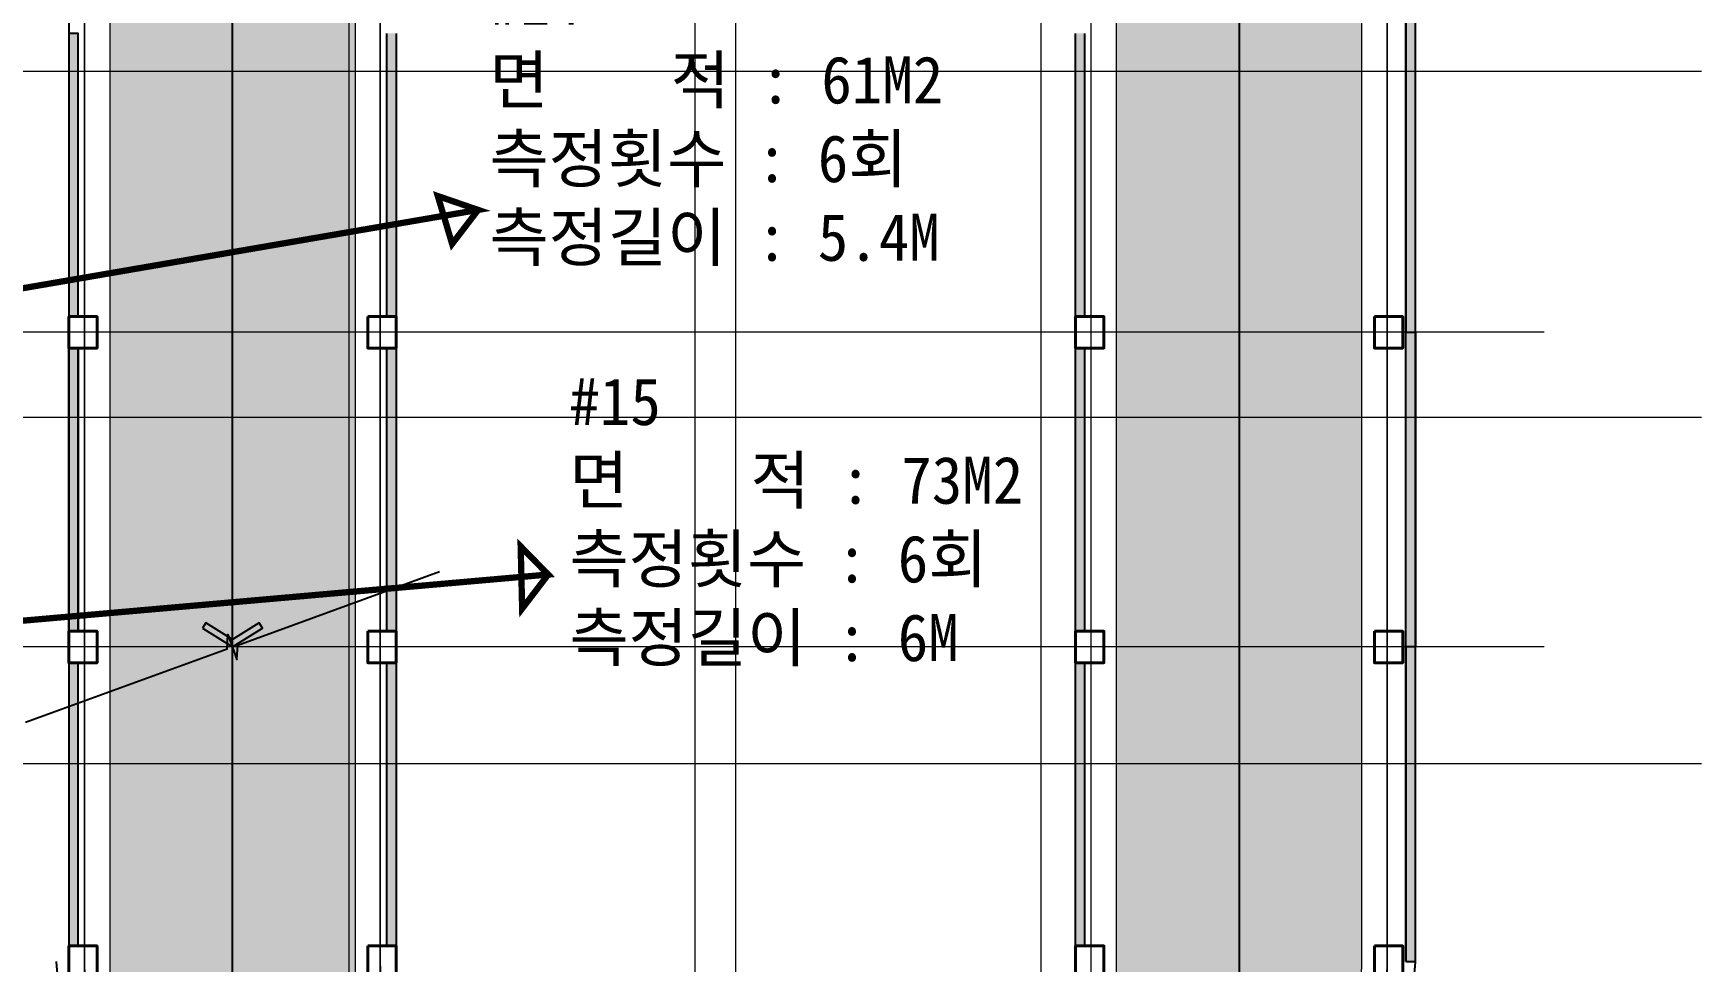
# Model space of a CAD drawing. Header units: millimetres. Extents: x 4003075 to 5615882, y 1445368 to 2591247.
# Drawn here: x 5455548 to 5508575, y 2377068 to 2406568 of the extents above; entities that cross this region are included whole.
import ezdxf

# ---------------------------------------------------------------- set-up
doc = ezdxf.new("R2010")
doc.units = ezdxf.units.MM
for name, color, linetype in [('1.검수라인', 3, 'Continuous'), ('A_Text', 3, 'Continuous'), ('XR-평면도$0$!!파라펫', 9, 'Continuous'), ('XR-평면도$0$A-ELEV-PATT', 9, 'Continuous')]:
    doc.layers.add(name, color=color, linetype=linetype)
for name, color, linetype, lineweight in [('XR-평면도$0$A-CNTL', 9, 'Continuous', 15), ('XR-평면도$0$A-CONC-LIN1', 9, 'Continuous', 40), ('XR-평면도$0$A-ELEV-LIN2', 9, 'Continuous', 25), ('XR-평면도$0$A-ELEV-LIN3', 9, 'Continuous', 18), ('XR-평면도$0$A-XXXX-SYMB', 9, 'Continuous', 25)]:
    doc.layers.add(name, color=color, linetype=linetype, lineweight=lineweight)
doc.styles.add('돋움', font='')
doc.styles.get('돋움').set_extended_font_data('DotumChe')

# ---------------------------------------------------------------- blocks, each defined once
blk = doc.blocks.new('XR-평면도$0$진입램프기둥 기준')
at = {"layer": 'XR-평면도$0$A-CONC-LIN1'}
for points in [[(786299, 1302501), (785399, 1302501), (785399, 1303501), (786299, 1303501)], [(795799, 1302501), (794899, 1302501), (794899, 1303501), (795799, 1303501)], [(818299, 1302501), (817399, 1302501), (817399, 1303501), (818299, 1303501)], [(827799, 1302501), (826899, 1302501), (826899, 1303501), (827799, 1303501)], [(786299, 1292501), (785399, 1292501), (785399, 1293501), (786299, 1293501)], [(795799, 1292501), (794899, 1292501), (794899, 1293501), (795799, 1293501)], [(818299, 1292501), (817399, 1292501), (817399, 1293501), (818299, 1293501)], [(827799, 1292501), (826899, 1292501), (826899, 1293501), (827799, 1293501)], [(786299, 1282501), (785399, 1282501), (785399, 1283501), (786299, 1283501)], [(795799, 1282501), (794899, 1282501), (794899, 1283501), (795799, 1283501)], [(818299, 1282501), (817399, 1282501), (817399, 1283501), (818299, 1283501)], [(827799, 1282501), (826899, 1282501), (826899, 1283501), (827799, 1283501)]]:
    blk.add_lwpolyline(points, close=True, dxfattribs=at)
blk = doc.blocks.new('XR-평면도$0$RAMP_올라감(기준층) (210411)')
at = {"layer": 'XR-평면도$0$A-ELEV-PATT'}
h = blk.add_hatch(dxfattribs=at)
h.set_pattern_fill('HEX', color=256, scale=100, angle=135)
h.set_pattern_definition([(135, (-1188188.16, -722710.9), (-388.8564, -388.8564), [317.5, -635]), (255, (-1188188.16, -722710.9), (531.18773, -142.33132), [317.5, -635]), (195, (-1188412.67, -722486.4), (142.33132, -531.18773), [317.5, -635])])
edge = h.paths.add_edge_path()
edge.add_arc((0, -15000), 12100, 180, 182.3683)
edge.add_line((-12090, -15500), (-19900, -15500))
edge.add_line((-19900, -15500), (-19900, 15000))
edge.add_arc((0, 15000), 19900, 0, 180, ccw=False)
edge.add_line((19900, 15000), (19900, -15500))
edge.add_line((19900, -15500), (12090, -15500))
edge.add_arc((0, -15000), 12100, 357.6317, 360)
edge.add_line((12100, -15000), (12100, 15000))
edge.add_arc((0, 15000), 12100, 0, 180)
edge.add_line((-12100, 15000), (-12100, -15000))
at = {"layer": 'XR-평면도$0$A-CNTL', "ltscale": 300}
for points in [[(-20700, 40700), (-20700, -40700)], [(-11300, 40700), (-11300, -40700)], [(0, 40700), (0, -40700)], [(11300, 40700), (11300, -40700)], [(20700, 40700), (20700, -40700)], [(-25700, 5000), (25700, 5000)], [(-25700, -5000), (25700, -5000)]]:
    blk.add_lwpolyline(points, dxfattribs=at)
for points in [[(-20700, 15000), (-20700, -15000, 0.414214), (0, -35700, 0.414214), (20700, -15000), (20700, 15000, 0.414214), (0, 35700, 0.414214)], [(-11300, 15000), (-11300, -15000, 0.414214), (0, -26300, 0.414214), (11300, -15000), (11300, 15000, 0.414214), (0, 26300, 0.414214)]]:
    blk.add_lwpolyline(points, format="xyb", close=True, dxfattribs=at)
at = {"layer": 'XR-평면도$0$A-CONC-LIN1'}
for points in [[(-20300, 14500), (-21200, 14500), (-21200, 15500), (-20300, 15500)], [(-10800, 14500), (-11700, 14500), (-11700, 15500), (-10800, 15500)], [(11700, 14500), (10800, 14500), (10800, 15500), (11700, 15500)], [(21200, 14500), (20300, 14500), (20300, 15500), (21200, 15500)], [(-20300, 4500), (-21200, 4500), (-21200, 5500), (-20300, 5500)], [(-10800, 4500), (-11700, 4500), (-11700, 5500), (-10800, 5500)], [(11700, 4500), (10800, 4500), (10800, 5500), (11700, 5500)], [(21200, 4500), (20300, 4500), (20300, 5500), (21200, 5500)], [(-20300, -5500), (-21200, -5500), (-21200, -4500), (-20300, -4500)], [(-10800, -5500), (-11700, -5500), (-11700, -4500), (-10800, -4500)], [(11700, -5500), (10800, -5500), (10800, -4500), (11700, -4500)], [(21200, -5500), (20300, -5500), (20300, -4500), (21200, -4500)]]:
    blk.add_lwpolyline(points, close=True, dxfattribs=at)
at = {"layer": 'XR-평면도$0$A-ELEV-LIN2'}
for p, q in [((-21300, 15000), (-21300, -36200)), ((20900, 14500), (20900, 5500)), ((20900, 4500), (20900, -4500)), ((20900, -5500), (20900, -14500))]:
    blk.add_line(p, q, dxfattribs=at)
for points in [[(21600, 15000), (21600, 15013), (21273, 18751), (20298, 22388), (18707, 25801), (16547, 28885), (13885, 31547), (10801, 33707), (7388, 35298), (3751, 36273), (0, 36601), (-3751, 36273), (-7388, 35298), (-10801, 33707), (-13885, 31547), (-16547, 28885), (-18707, 25801), (-20298, 22388), (-21273, 18751), (-21600, 15013), (-21600, -36200)], [(-11100, 14500), (-11100, 5500)], [(-10800, 14500), (-10800, 5500)], [(10800, 5500), (10800, 14500)], [(11100, 5500), (11100, 14500)], [(21200, -35300), (21200, 14500)], [(-11100, 4500), (-11100, -4500)], [(-10800, 4500), (-10800, -4500)], [(10800, -4500), (10800, 4500)], [(11100, -4500), (11100, 4500)], [(-11100, -5500), (-11100, -14500)], [(-10800, -5500), (-10800, -14500)], [(10800, -14500), (10800, -5500)], [(11100, -14500), (11100, -5500)]]:
    blk.add_lwpolyline(points, dxfattribs=at)
at = {"layer": 'XR-평면도$0$A-ELEV-LIN3'}
blk.add_lwpolyline([(19900, -36700), (19900, 15000, 0.414214), (0, 34900, 0.414214), (-19900, 15000), (-19900, -36700)], format="xyb", dxfattribs=at)
blk.add_lwpolyline([(-12100, 15000), (-12100, -15000, 0.414214), (0, -27100, 0.414214), (12100, -15000), (12100, 15000, 0.414214), (0, 27100, 0.414214)], format="xyb", close=True, dxfattribs=at)
at = {"layer": 'XR-평면도$0$A-XXXX-SYMB'}
blk.add_lwpolyline([(-16000, 5000), (-16000, 15000, -0.414214), (0, 31000, -0.414214), (16000, 15000), (16000, -15500)], format="xyb", dxfattribs=at)
blk.add_lwpolyline([(-16000, 5000), (-16000, 15000, -0.414214), (0, 31000, -0.414214), (16000, 15000), (16000, -15500)], format="xyb", dxfattribs=at)
for points in [[(22578, 7394), (16169, 5062), (16144, 4605), (15856, 5395), (15831, 4939), (9422, 2606)], [(22578, 7394), (16169, 5062), (16144, 4605), (15856, 5395), (15831, 4939), (9422, 2606)], [(-16000, -15500), (-16000, 5000)], [(-16000, -15500), (-16000, 5000)]]:
    blk.add_lwpolyline(points, dxfattribs=at)
blk.add_lwpolyline([(16954, 4404), (16000, 5000), (15046, 4404), (15152, 4234), (16000, 4764), (16848, 4234)], close=True, dxfattribs=at)
blk.add_lwpolyline([(16954, 4404), (16000, 5000), (15046, 4404), (15152, 4234), (16000, 4764), (16848, 4234)], close=True, dxfattribs=at)
blk.add_blockref('XR-평면도$0$진입램프기둥 기준', (-806599, -1288001))
blk = doc.blocks.new('XR-평면도$0$중심선(210216)')
at = {"layer": 'XR-평면도$0$A-CNTL', "ltscale": 300}
for points in [[(143000, 206000), (143000, -10000)], [(154000, 206000), (154000, -10000)], [(165000, 206000), (165000, -10000)], [(176000, 206000), (176000, -10000)], [(-10000, 66000), (186000, 66000)], [(-10000, 55000), (186000, 55000)], [(-10000, 44000), (186000, 44000)]]:
    blk.add_lwpolyline(points, dxfattribs=at)
blk = doc.blocks.new('XR-평면도$0$3층진입램프 파라펫')
at = {"layer": 'XR-평면도$0$!!파라펫'}
h = blk.add_hatch(color=9, dxfattribs=at)
h.dxf.hatch_style = 1
h.paths.add_polyline_path([(661580, 1260357), (661280, 1260357), (661280, 1250357), (661580, 1250357)])
h = blk.add_hatch(color=9, dxfattribs=at)
h.dxf.hatch_style = 1
h.paths.add_polyline_path([(619080, 1250857), (618780, 1250857), (618780, 1259857), (619080, 1259857)])
h = blk.add_hatch(color=9, dxfattribs=at)
h.dxf.hatch_style = 1
h.paths.add_polyline_path([(629180, 1259857), (628880, 1259857), (628880, 1250857), (629180, 1250857)])
h.paths.add_polyline_path([(650780, 1259857), (650780, 1250857), (651080, 1250857), (651080, 1259857), (650780, 1259857)])
h = blk.add_hatch(color=9, dxfattribs=at)
h.dxf.hatch_style = 1
h.paths.add_polyline_path([(619080, 1249857), (618780, 1249857), (618780, 1240857), (619080, 1240857)])
h = blk.add_hatch(color=9, dxfattribs=at)
h.dxf.hatch_style = 1
h.paths.add_polyline_path([(629180, 1240857), (628880, 1240857), (628880, 1249857), (629180, 1249857)])
h.paths.add_polyline_path([(650780, 1240857), (650780, 1249857), (651080, 1249857), (651080, 1240857), (650780, 1240857)])
h = blk.add_hatch(color=9, dxfattribs=at)
h.dxf.hatch_style = 1
h.paths.add_polyline_path([(661580, 1250357), (661280, 1250357), (661280, 1240357), (661580, 1240357)])
h = blk.add_hatch(color=9, dxfattribs=at)
h.dxf.hatch_style = 1
h.paths.add_polyline_path([(661580, 1230357), (661280, 1230357), (661280, 1240357), (661580, 1240357)])
h = blk.add_hatch(color=9, dxfattribs=at)
h.dxf.hatch_style = 1
h.paths.add_polyline_path([(619080, 1230857), (618780, 1230857), (618780, 1239857), (619080, 1239857)])
h = blk.add_hatch(color=9, dxfattribs=at)
h.dxf.hatch_style = 1
h.paths.add_polyline_path([(629180, 1239857), (628880, 1239857), (628880, 1230857), (629180, 1230857)])
h.paths.add_polyline_path([(650780, 1239857), (650780, 1230857), (651080, 1230857), (651080, 1239857), (650780, 1239857)])
for points in [[(661280, 1250357), (661580, 1250357), (661580, 1260357), (661280, 1260357)], [(618780, 1250857), (619080, 1250857), (619080, 1259857), (618780, 1259857)], [(618780, 1249857), (619080, 1249857), (619080, 1240857), (618780, 1240857)], [(661280, 1250357), (661580, 1250357), (661580, 1240357), (661280, 1240357)], [(661280, 1230357), (661580, 1230357), (661580, 1240357), (661280, 1240357)], [(618780, 1230857), (619080, 1230857), (619080, 1239857), (618780, 1239857)]]:
    blk.add_lwpolyline(points, close=True, dxfattribs=at)

msp = doc.modelspace()

# ---------------------------------------------------------------- linework, layer by layer
at = {"layer": '1.검수라인', "color": 1, "const_width": 200}
for points in [[(5426299.6, 2393494.8), (5469685.6, 2400957.6), (5468403.9, 2401397.5), (5468858.8, 2399876.9), (5469685.6, 2400957.6)], [(5415780.3, 2384441), (5471911.9, 2389368.7), (5471037.9, 2390262.5), (5471085.1, 2388288), (5471911.9, 2389368.7)]]:
    msp.add_lwpolyline(points, dxfattribs=at)

# ---------------------------------------------------------------- block references
at = {"rotation": 180}
msp.add_blockref('XR-평면도$0$RAMP_올라감(기준층) (210411)', (5477875, 2392067.6), dxfattribs=at)
msp.add_blockref('XR-평면도$0$3층진입램프 파라펫', (4837895.3, 1146710.6))
msp.add_blockref('XR-평면도$0$3층진입램프 파라펫', (4837895.3, 1146710.6))
msp.add_blockref('XR-평면도$0$3층진입램프 파라펫', (4837895.3, 1146710.6))
at = {"layer": 'XR-평면도$0$A-CNTL'}
msp.add_blockref('XR-평면도$0$중심선(210216)', (5322575, 2339367.6), dxfattribs=at)

# ---------------------------------------------------------------- texts
at = {"layer": 'A_Text', "color": 3, "char_height": 1500, "attachment_point": 1, "style": '돋움'}
for s, insert in [('#14\\P면    적 : 61M2\\P측정횟수 : 6회\\P측정길이 : 5.4M', (5470044.1, 2408340.5)), ('#15\\P면    적 : 73M2\\P측정횟수 : 6회\\P측정길이 : 6M', (5472585.4, 2395619.1))]:
    msp.add_mtext_dynamic_manual_height_columns(s, width=21611.503, gutter_width=7500, heights=[10868.5], dxfattribs=dict(at, insert=insert))

doc.saveas('drawing.dxf')
